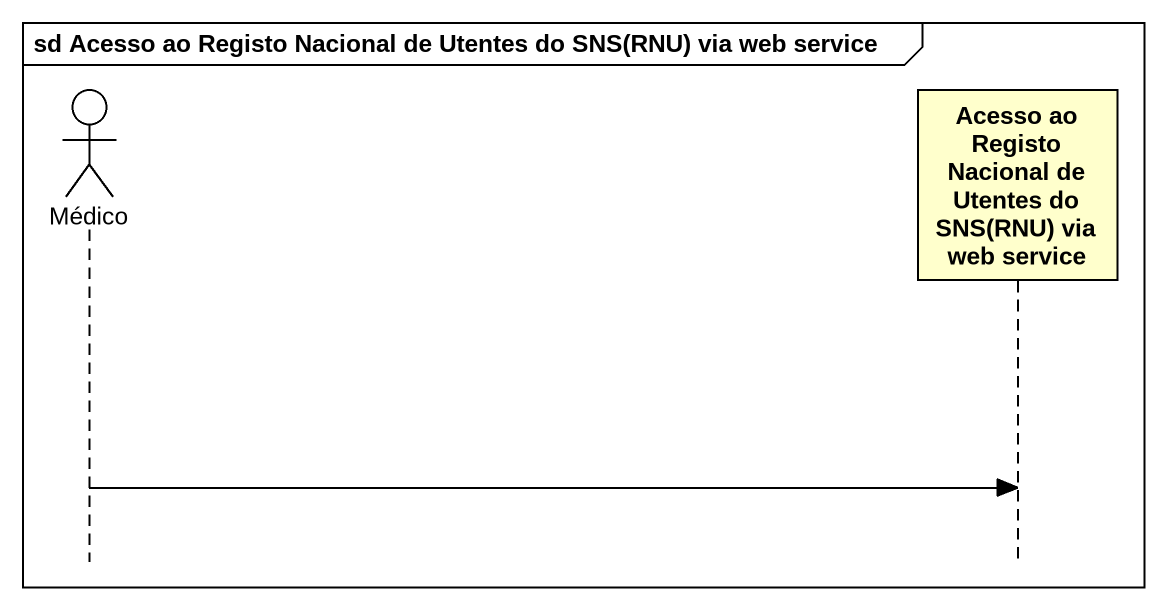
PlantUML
@startuml
mainframe sd Acesso ao Registo Nacional de Utentes do SNS(RNU) via web service
hide footbox
actor Médico
participant "Acesso ao Registo Nacional de Utentes do SNS(RNU) via web service" as Acesso_ao_Registo_Nacional

Médico -> Acesso_ao_Registo_Nacional
@enduml
